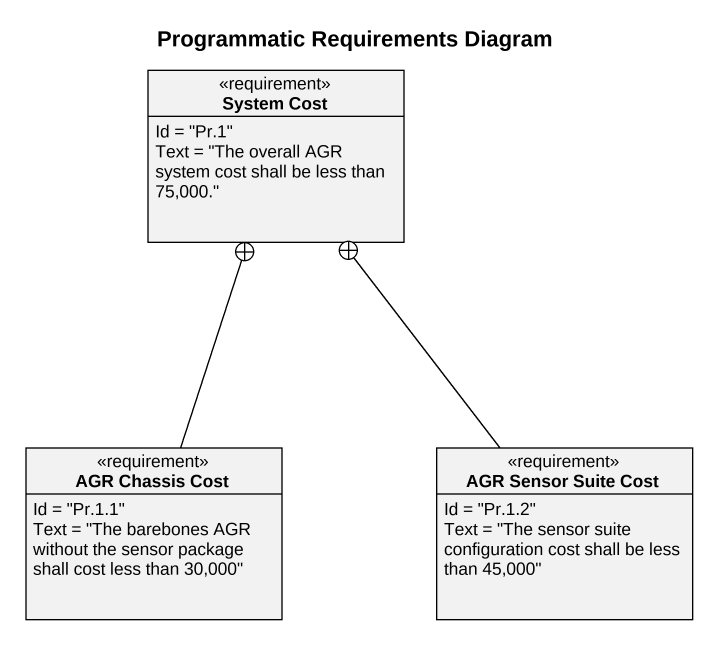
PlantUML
@startuml
title Programmatic Requirements Diagram
hide circle
hide empty members
class "System Cost" as System_Cost <<requirement>> {
  Id = "Pr.1"
  Text = "The overall AGR system cost shall be less than 75,000."
}
class "AGR Chassis Cost" as AGR_Chassis_Cost <<requirement>> {
  Id = "Pr.1.1"
  Text = "The barebones AGR without the sensor package shall cost less than 30,000"
}
class "AGR Sensor Suite Cost" as AGR_Sensor_Suite_Cost <<requirement>> {
  Id = "Pr.1.2"
  Text = "The sensor suite configuration cost shall be less than 45,000"
}
AGR_Chassis_Cost -up-+ System_Cost
AGR_Sensor_Suite_Cost -up-+ System_Cost
@enduml
